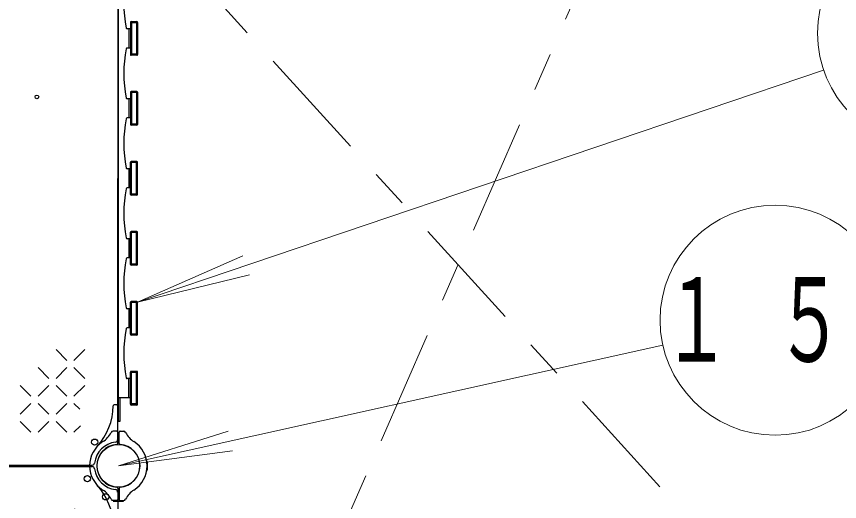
# Model space of a CAD drawing. Units: millimetres on the paper. Extents: x -385 to 0, y -594 to 267.
# Drawn here: x -220.83 to -199.37, y 141.44 to 154.1 of the extents above; entities that cross this region are included whole.
import ezdxf

# ---------------------------------------------------------------- set-up
doc = ezdxf.new("R2010")
doc.units = ezdxf.units.MM
doc.linetypes.add('USER2', pattern=[6, 3, -1, 1, -1])
doc.linetypes.add('USER3', pattern=[8, 3, -1, 1, -1, 1, -1])
doc.layers.add('LY_1', color=7, linetype='Continuous', lineweight=13)
doc.styles.add('ＭＳ ゴシック', font='')
doc.styles.get('ＭＳ ゴシック').set_extended_font_data('MS Gothic')

msp = doc.modelspace()

# ---------------------------------------------------------------- linework, layer by layer
at = {"layer": 'LY_1', "linetype": 'USER2'}
for p, q in [((-176.444, 222.734), (-218.168, 127.375)), ((-218.168, 157.375), (-151.893, 84.404))]:
    msp.add_line(p, q, dxfattribs=at)
at = {"layer": 'LY_1', "lineweight": 25}
for p, q in [((-218.187, 156.789), (-218.187, 149.875)), ((-218.168, 143.531), (-218.168, 156.219)), ((-217.856, 153.944), (-217.856, 153.106)), ((-217.687, 153.962), (-217.837, 153.962)), ((-217.695, 153.936), (-217.83, 153.936)), ((-217.83, 153.936), (-217.83, 153.114)), ((-217.695, 153.936), (-217.695, 153.114)), ((-217.668, 153.944), (-217.668, 153.106)), ((-217.856, 153.775), (-217.938, 153.775)), ((-217.896, 153.775), (-217.896, 153.275)), ((-217.856, 153.275), (-217.938, 153.275)), ((-217.687, 153.087), (-217.837, 153.087)), ((-217.695, 153.114), (-217.83, 153.114)), ((-217.856, 151.95), (-217.938, 151.95)), ((-217.896, 151.95), (-217.896, 151.45)), ((-217.856, 152.119), (-217.856, 151.281)), ((-217.687, 152.137), (-217.837, 152.137)), ((-217.695, 152.111), (-217.83, 152.111)), ((-217.83, 152.111), (-217.83, 151.289)), ((-217.695, 152.111), (-217.695, 151.289)), ((-217.668, 152.119), (-217.668, 151.281)), ((-217.856, 151.45), (-217.938, 151.45)), ((-217.687, 151.262), (-217.837, 151.262)), ((-217.695, 151.289), (-217.83, 151.289)), ((-217.856, 149.456), (-217.856, 150.294)), ((-217.687, 150.312), (-217.837, 150.312)), ((-217.83, 149.464), (-217.83, 150.286)), ((-217.695, 150.286), (-217.83, 150.286)), ((-217.695, 149.464), (-217.695, 150.286)), ((-217.668, 149.456), (-217.668, 150.294)), ((-217.856, 150.125), (-217.938, 150.125)), ((-217.896, 150.125), (-217.896, 149.625)), ((-218.187, 142.961), (-218.187, 149.875)), ((-217.856, 149.625), (-217.938, 149.625)), ((-217.687, 149.437), (-217.837, 149.437)), ((-217.695, 149.464), (-217.83, 149.464)), ((-217.856, 148.3), (-217.938, 148.3)), ((-217.896, 148.3), (-217.896, 147.8)), ((-217.856, 147.631), (-217.856, 148.469)), ((-217.687, 148.487), (-217.837, 148.487)), ((-217.83, 147.639), (-217.83, 148.461)), ((-217.695, 148.461), (-217.83, 148.461)), ((-217.695, 147.639), (-217.695, 148.461)), ((-217.668, 147.631), (-217.668, 148.469)), ((-217.856, 147.8), (-217.938, 147.8)), ((-217.687, 147.612), (-217.837, 147.612)), ((-217.695, 147.639), (-217.83, 147.639)), ((-217.856, 145.806), (-217.856, 146.644)), ((-217.687, 146.662), (-217.837, 146.662)), ((-217.83, 145.814), (-217.83, 146.636)), ((-217.695, 146.636), (-217.83, 146.636)), ((-217.695, 145.814), (-217.695, 146.636)), ((-217.668, 145.806), (-217.668, 146.644)), ((-217.856, 146.475), (-217.938, 146.475)), ((-217.896, 146.475), (-217.896, 145.975)), ((-217.856, 145.975), (-217.938, 145.975)), ((-217.687, 145.787), (-217.837, 145.787)), ((-217.695, 145.814), (-217.83, 145.814)), ((-217.856, 144.65), (-217.938, 144.65)), ((-217.896, 144.15), (-217.896, 144.65)), ((-217.856, 143.981), (-217.856, 144.819)), ((-217.687, 144.837), (-217.837, 144.837)), ((-217.83, 143.989), (-217.83, 144.811)), ((-217.695, 144.811), (-217.83, 144.811)), ((-217.695, 143.989), (-217.695, 144.811)), ((-217.668, 143.981), (-217.668, 144.819)), ((-217.856, 144.15), (-218.168, 144.15)), ((-218.128, 144.15), (-218.128, 143.531)), ((-218.214, 143.968), (-218.279, 143.964)), ((-217.687, 143.962), (-217.837, 143.962)), ((-217.695, 143.989), (-217.83, 143.989)), ((-218.128, 143.531), (-218.168, 143.531)), ((-218.213, 143.28), (-218.304, 143.277)), ((-218.15, 142.961), (-218.15, 143.255)), ((-218.124, 143.28), (-218.026, 143.277)), ((-217.429, 142.5), (-217.427, 142.5)), ((-225.668, 142.394), (-218.851, 142.394)), ((-225.668, 142.356), (-218.851, 142.356)), ((-217.429, 142.25), (-217.427, 142.25)), ((-218.187, 141.789), (-218.187, 134.875)), ((-218.15, 141.789), (-218.15, 141.494)), ((-218.213, 141.47), (-218.304, 141.473)), ((-218.036, 141.444), (-218.301, 141.444)), ((-218.124, 141.47), (-218.026, 141.473))]:
    msp.add_line(p, q, dxfattribs=at)
at = {"layer": 'LY_1'}
for p, q in [((-199.78, 152.7), (-217.668, 146.644)), ((-217.668, 146.644), (-214.922, 147.85)), ((-217.668, 146.644), (-214.754, 147.354)), ((-203.974, 145.525), (-218.168, 142.375)), ((-219.795, 145.407), (-219.514, 145.126)), ((-219.045, 145.407), (-219.326, 145.126)), ((-220.264, 144.939), (-219.982, 144.657)), ((-219.514, 144.939), (-219.795, 144.657)), ((-219.326, 144.939), (-219.045, 144.657)), ((-220.732, 144.47), (-220.451, 144.189)), ((-219.982, 144.47), (-220.264, 144.189)), ((-219.795, 144.47), (-219.514, 144.189)), ((-219.045, 144.47), (-219.326, 144.189)), ((-220.451, 144.001), (-220.732, 143.72)), ((-220.264, 144.001), (-219.982, 143.72)), ((-219.514, 144.001), (-219.795, 143.72)), ((-219.326, 144.001), (-219.176, 143.851)), ((-220.732, 143.532), (-220.451, 143.251)), ((-219.982, 143.532), (-220.264, 143.251)), ((-219.795, 143.532), (-219.514, 143.251)), ((-219.159, 143.418), (-219.326, 143.251)), ((-218.168, 142.375), (-215.308, 143.278)), ((-218.168, 142.375), (-215.194, 142.767))]:
    msp.add_line(p, q, dxfattribs=at)
at = {"layer": 'LY_1', "linetype": 'USER3'}
msp.add_line((-232.727, 127.817), (-218.61, 141.933), dxfattribs=at)
at = {"layer": 'LY_1'}
for centre in [(-196.938, 153.662), (-201.045, 146.175)]:
    msp.add_circle(centre, 3, dxfattribs=at)
at = {"layer": 'LY_1', "lineweight": 25}
for centre, radius in [((-220.293, 152), 0.0469), ((-218.787, 142.994), 0.0813), ((-218.168, 142.375), 0.557), ((-218.977, 142.04), 0.0813), ((-218.503, 141.566), 0.0813)]:
    msp.add_circle(centre, radius, dxfattribs=at)
for centre, radius, start, end in [((-214.858, 154.437), 3.17, 168.3051, 191.6949), ((-217.837, 153.944), 0.0187, 90, 180), ((-217.687, 153.944), 0.0187, 0, 90), ((-217.938, 153.8), 0.025, 191.6949, 270), ((-214.858, 152.612), 3.17, 168.3051, 191.6949), ((-217.938, 153.25), 0.025, 90, 168.3051), ((-217.837, 153.106), 0.0187, 180, 270), ((-217.687, 153.106), 0.0187, 270, 0), ((-217.938, 151.975), 0.025, 191.6949, 270), ((-217.837, 152.119), 0.0187, 90, 180), ((-217.687, 152.119), 0.0187, 0, 90), ((-214.858, 150.787), 3.17, 168.3051, 191.6949), ((-217.938, 151.425), 0.025, 90, 168.3051), ((-217.837, 151.281), 0.0187, 180, 270), ((-217.687, 151.281), 0.0187, 270, 0), ((-217.837, 150.294), 0.0187, 90, 180), ((-217.687, 150.294), 0.0187, 0, 90), ((-217.938, 150.15), 0.025, 191.6949, 270), ((-214.858, 148.962), 3.17, 168.3051, 191.6949), ((-217.938, 149.6), 0.025, 90, 168.3051), ((-217.837, 149.456), 0.0187, 180, 270), ((-217.687, 149.456), 0.0187, 270, 0), ((-217.938, 148.325), 0.025, 191.6949, 270), ((-217.837, 148.469), 0.0187, 90, 180), ((-217.687, 148.469), 0.0187, 0, 90), ((-214.858, 147.137), 3.17, 168.3051, 191.6949), ((-217.938, 147.775), 0.025, 90, 168.3051), ((-217.837, 147.631), 0.0187, 180, 270), ((-217.687, 147.631), 0.0187, 270, 0), ((-217.837, 146.644), 0.0187, 90, 180), ((-217.687, 146.644), 0.0187, 0, 90), ((-217.938, 146.5), 0.025, 191.6949, 270), ((-214.858, 145.312), 3.17, 168.3051, 191.6949), ((-217.938, 145.95), 0.025, 90, 168.3051), ((-217.837, 145.806), 0.0187, 180, 270), ((-217.687, 145.806), 0.0187, 270, 0), ((-217.938, 144.675), 0.025, 191.6949, 270), ((-217.837, 144.819), 0.0187, 90, 180), ((-217.687, 144.819), 0.0187, 0, 90), ((-219.927, 143.971), 1.625, 317.7828, 358.9158), ((-218.278, 143.939), 0.025, 93, 178.9159), ((-218.212, 143.943), 0.025, 0, 93), ((-217.837, 143.981), 0.0187, 180, 270), ((-217.687, 143.981), 0.0187, 270, 0), ((-218.912, 143.532), 0.625, 302.7272, 332.5412), ((-218.302, 143.215), 0.0625, 92, 152.5412), ((-218.212, 143.255), 0.025, 0, 92), ((-218.125, 143.255), 0.025, 88, 180), ((-218.035, 143.215), 0.0625, 27.4588, 88), ((-217.425, 143.532), 0.625, 207.4588, 237.2728), ((-218.168, 142.375), 0.75, 122.7272, 180), ((-218.168, 142.375), 0.625, 96.7872, 173.2128), ((-218.168, 142.375), 0.562, 94.2707, 180), ((-218.25, 143.058), 0.0625, 276.7872, 0), ((-218.212, 142.961), 0.025, 274.2707, 0), ((-218.125, 142.961), 0.025, 180, 265.7293), ((-218.168, 142.375), 0.562, 0, 85.7293), ((-218.168, 142.375), 0.75, 0, 57.2728), ((-217.427, 142.487), 0.0125, 8.6269, 90), ((-218.168, 142.375), 0.75, 180, 237.2728), ((-218.851, 142.456), 0.0625, 270, 353.2128), ((-218.851, 142.294), 0.0625, 6.7872, 90), ((-218.168, 142.375), 0.625, 186.7872, 263.2128), ((-218.168, 142.375), 0.562, 180, 265.7293), ((-218.168, 142.375), 0.562, 274.2707, 0), ((-218.168, 142.375), 0.75, 302.7272, 0), ((-218.168, 142.375), 0.762, 0, 8.6269), ((-218.168, 142.375), 0.762, 351.3731, 0), ((-217.427, 142.262), 0.0125, 270, 351.3731), ((-219.927, 140.779), 1.625, 1.0841, 42.2172), ((-218.912, 141.218), 0.625, 27.4588, 57.2728), ((-218.25, 141.692), 0.0625, 0, 83.2128), ((-218.212, 141.789), 0.025, 0, 85.7293), ((-218.125, 141.789), 0.025, 94.2707, 180), ((-217.425, 141.218), 0.625, 122.7272, 152.5412), ((-218.302, 141.535), 0.0625, 207.4588, 268), ((-218.212, 141.494), 0.025, 268, 0), ((-218.125, 141.494), 0.025, 180, 272), ((-218.035, 141.535), 0.0625, 272, 332.5412)]:
    msp.add_arc(centre, radius, start, end, dxfattribs=at)

# ---------------------------------------------------------------- texts
at = {"layer": 'LY_1', "insert": (-201.045, 146.175), "char_height": 2.199, "attachment_point": 5, "style": 'ＭＳ ゴシック'}
msp.add_mtext('\\T1.64;\\W0.6;１５', dxfattribs=at)

doc.saveas('drawing.dxf')
